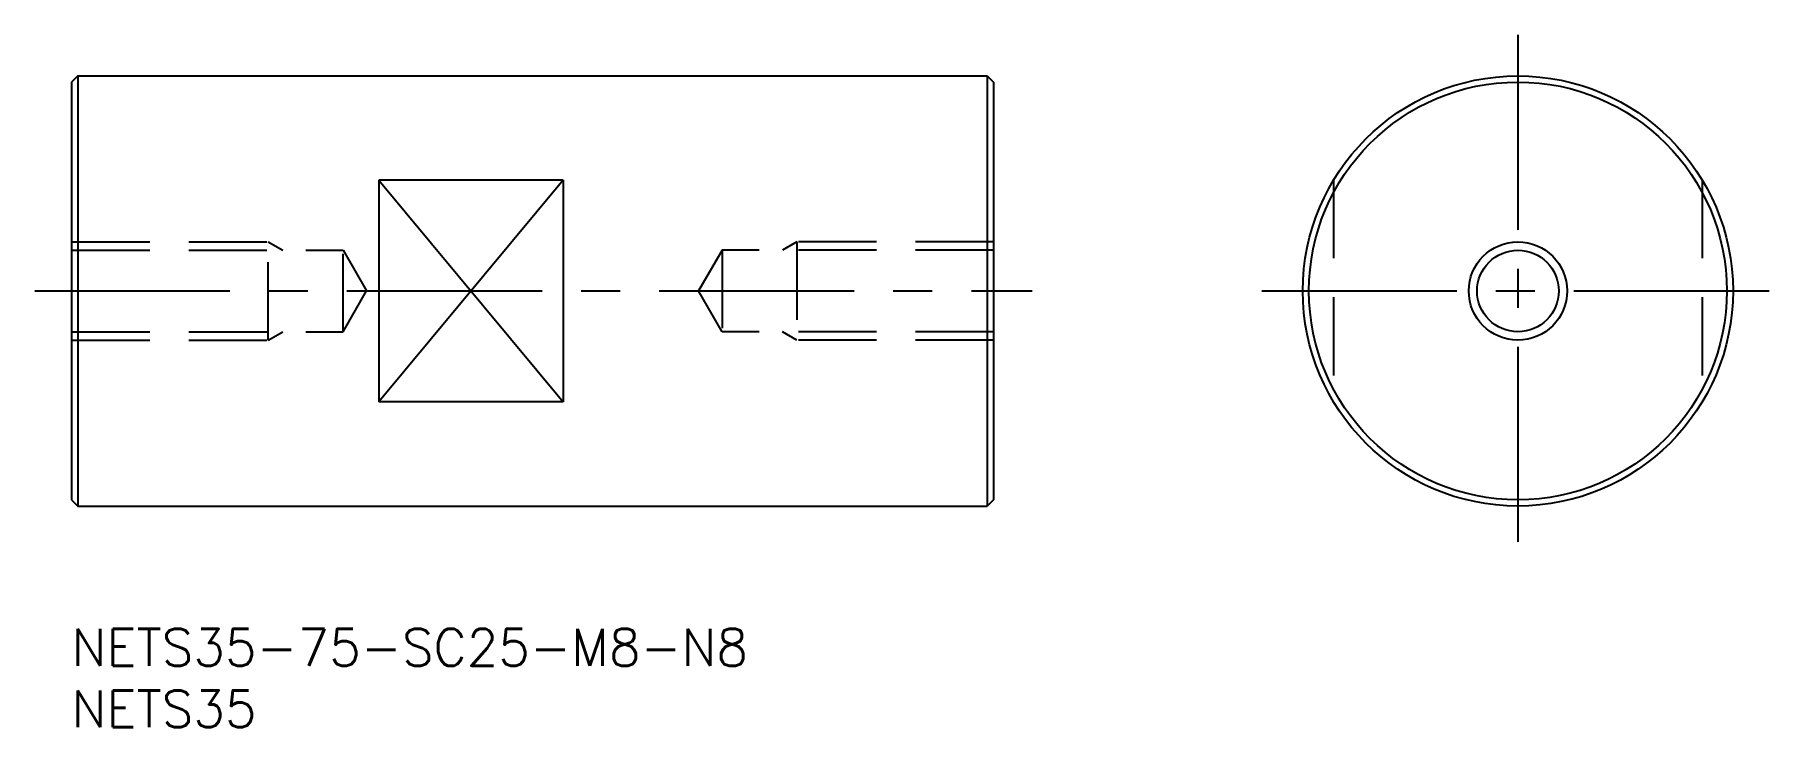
# Model space of a CAD drawing. Extents: x -3 to 139, y -8 to 48.
import ezdxf

# ---------------------------------------------------------------- set-up
doc = ezdxf.new("R2010")
doc.units = 0
doc.header["$LTSCALE"] = 0.5
doc.linetypes.add('CENTER', pattern=[50.8, 31.75, -6.35, 6.35, -6.35])
doc.linetypes.add('DASHED', pattern=[19.05, 12.7, -6.35])
for name, color, linetype in [('MSM_CENTER', 1, 'CENTER'), ('MSM_CONTINUOUS', 7, 'CONTINUOUS'), ('MSM_DASHED', 4, 'DASHED'), ('MSM_NARROW', 5, 'CONTINUOUS'), ('MSM_PART_NUMBER', 7, 'CONTINUOUS')]:
    doc.layers.add(name, color=color, linetype=linetype)
doc.styles.get("Standard").update_dxf_attribs({"font": 'txt.shx', "height": 3, "bigfont": 'bigfont.shx'})

# ---------------------------------------------------------------- blocks, each defined once
blk = doc.blocks.new('*U14')
at = {"layer": 'MSM_PART_NUMBER'}
blk.add_text('NETS35-75-SC25-M8-N8', height=3, dxfattribs=at).set_placement((0, -3))
blk = doc.blocks.new('*U15')
at = {"layer": 'MSM_PART_NUMBER'}
blk.add_text('NETS35', height=3, dxfattribs=at).set_placement((0, -8))

msp = doc.modelspace()

# ---------------------------------------------------------------- linework, layer by layer
at = {"layer": 'MSM_CENTER'}
for p, q in [((117.67, 48.35), (117.67, 6.65)), ((-3, 27.5), (78.14, 27.5)), ((96.83, 27.5), (138.52, 27.5))]:
    msp.add_line(p, q, dxfattribs=at)
at = {"layer": 'MSM_CONTINUOUS'}
for p, q in [((0.5, 45), (0, 44.5)), ((0, 44.5), (0, 10.5)), ((0.5, 45), (74.5, 45)), ((0.5, 45), (0.5, 10)), ((74.5, 45), (75, 44.5)), ((74.5, 45), (74.5, 10)), ((75, 44.5), (75, 10.5)), ((25, 36.51), (25, 18.49)), ((40, 36.51), (25, 36.51)), ((40, 36.51), (40, 18.49)), ((40, 18.49), (25, 18.49)), ((0, 10.5), (0.5, 10)), ((0.5, 10), (74.5, 10)), ((75, 10.5), (74.5, 10))]:
    msp.add_line(p, q, dxfattribs=at)
for radius in [17.5, 17, 3.32]:
    msp.add_circle((117.67, 27.5), radius, dxfattribs=at)
at = {"layer": 'MSM_DASHED'}
for p, q in [((102.67, 36.51), (102.67, 18.49)), ((132.67, 36.51), (132.67, 18.49)), ((0, 31.5), (16, 31.5)), ((16, 23.5), (16, 31.5)), ((16, 31.5), (17.17, 30.82)), ((59, 31.5), (57.83, 30.82)), ((59, 31.5), (59, 23.5)), ((75, 31.5), (59, 31.5)), ((0, 30.82), (22.08, 30.82)), ((22.08, 24.18), (22.08, 30.82)), ((22.08, 30.82), (24, 27.5)), ((52.92, 30.82), (51, 27.5)), ((52.92, 30.82), (52.92, 24.18)), ((75, 30.82), (52.92, 30.82)), ((22.08, 24.18), (24, 27.5)), ((52.92, 24.18), (51, 27.5)), ((0, 24.18), (22.08, 24.18)), ((16, 23.5), (17.17, 24.18)), ((75, 24.18), (52.92, 24.18)), ((59, 23.5), (57.83, 24.18)), ((0, 23.5), (16, 23.5)), ((75, 23.5), (59, 23.5))]:
    msp.add_line(p, q, dxfattribs=at)
at = {"layer": 'MSM_NARROW'}
for p, q in [((40, 36.51), (25, 18.49)), ((25, 36.51), (40, 18.49))]:
    msp.add_line(p, q, dxfattribs=at)
msp.add_circle((117.67, 27.5), 4, dxfattribs=at)

# ---------------------------------------------------------------- block references
at = {"layer": 'MSM_CONTINUOUS'}
for name in ['*U14', '*U15']:
    msp.add_blockref(name, (0, 0), dxfattribs=at)

doc.saveas('drawing.dxf')
